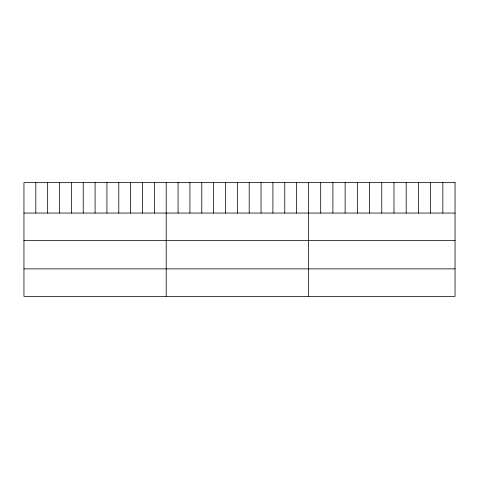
<?xml version="1.0" encoding="UTF-8"?>
<svg xmlns="http://www.w3.org/2000/svg" width="479" height="479" viewBox="0 0 479 479"><rect width="100%" height="100%" fill="white"/><g stroke="black" fill="none" stroke-linecap="round" stroke-linejoin="round"><path stroke-width="0.72" d="M23.95 213.065L455.05 213.065M23.95 240.548L455.05 240.548M23.95 268.869L455.05 268.869M442.836 182.643L442.836 213.065M430.621 182.643L430.621 213.065M418.406 182.643L418.406 213.065M406.192 182.643L406.192 213.065M393.978 182.643L393.978 213.065M381.763 182.643L381.763 213.065M369.549 182.643L369.549 213.065M357.334 182.643L357.334 213.065M345.12 182.643L345.12 213.065M332.905 182.643L332.905 213.065M320.691 182.643L320.691 213.065M308.476 182.643L308.476 296.357M296.621 182.643L296.621 213.065M284.766 182.643L284.766 213.065M272.91 182.643L272.91 213.065M261.055 182.643L261.055 213.065M249.2 182.643L249.2 213.065M237.344 182.643L237.344 213.065M225.489 182.643L225.489 213.065M213.634 182.643L213.634 213.065M201.779 182.643L201.779 213.065M189.923 182.643L189.923 213.065M178.068 182.643L178.068 213.065M166.213 182.643L166.213 296.357M154.358 182.643L154.358 213.065M142.502 182.643L142.502 213.065M130.647 182.643L130.647 213.065M118.792 182.643L118.792 213.065M106.937 182.643L106.937 213.065M95.082 182.643L95.082 213.065M83.226 182.643L83.226 213.065M71.371 182.643L71.371 213.065M59.516 182.643L59.516 213.065M47.66 182.643L47.66 213.065M35.805 182.643L35.805 213.065M455.05 182.643L23.95 182.643L23.95 296.357L455.05 296.357L455.05 182.643"/></g></svg>
